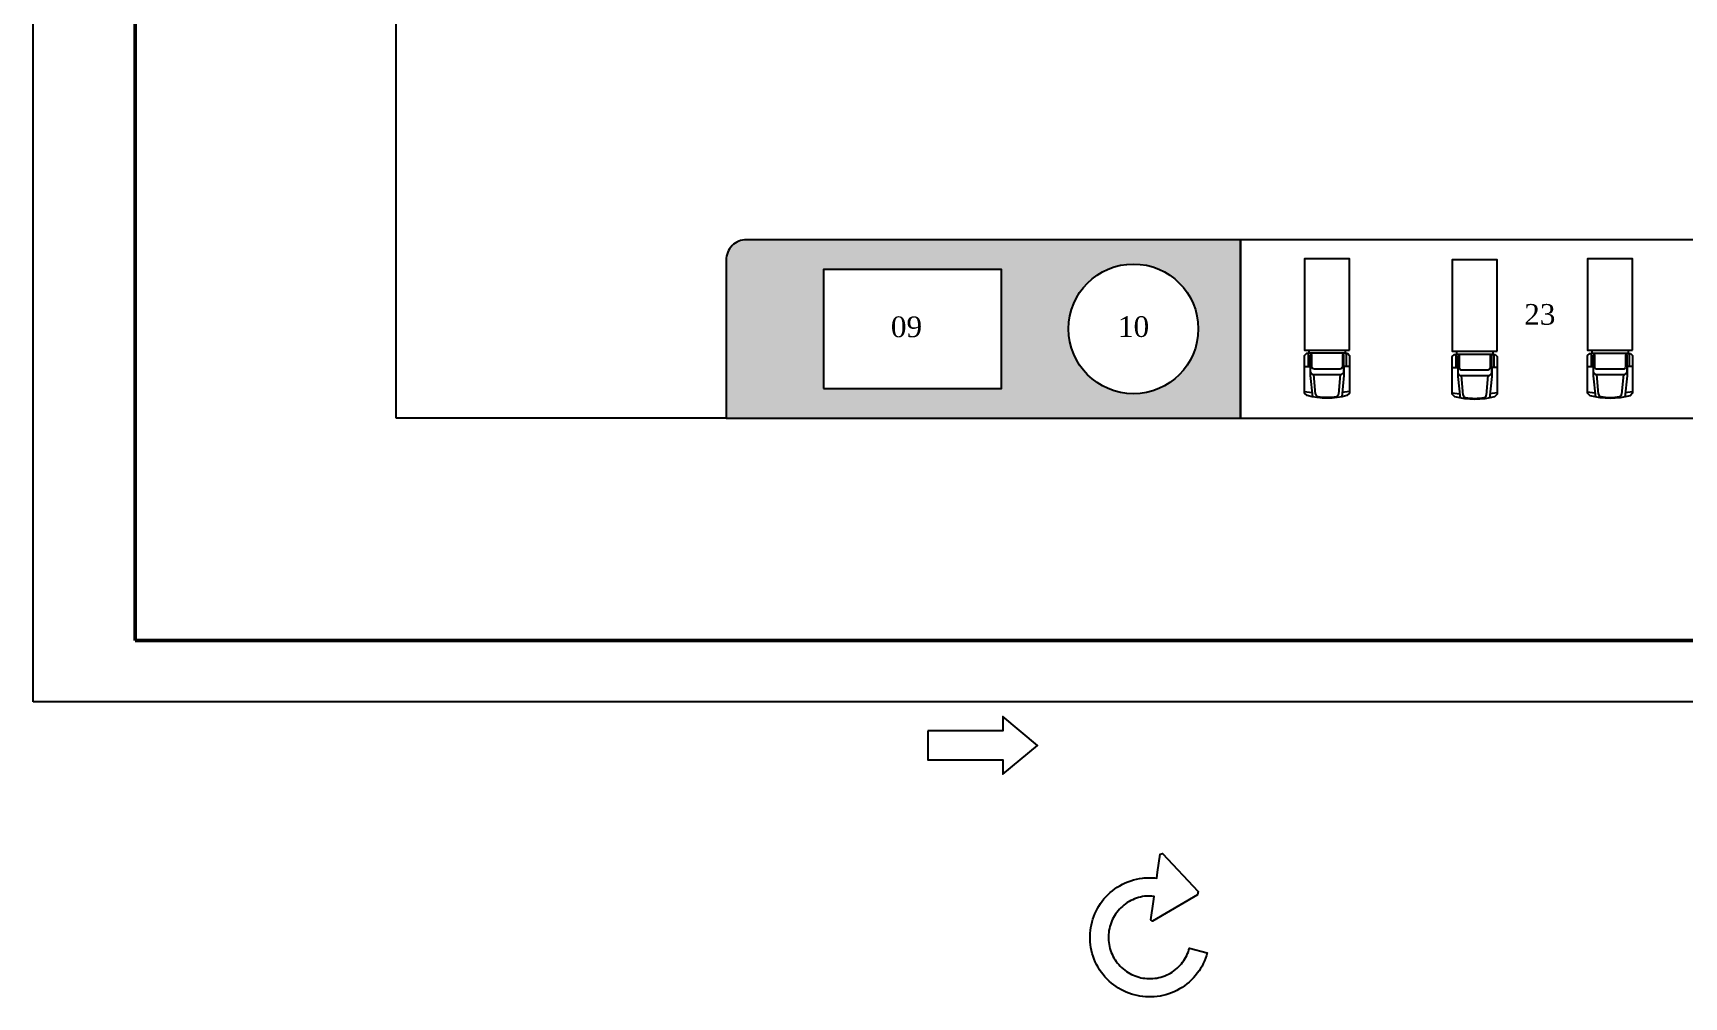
# Model space of a CAD drawing. Header units: inches. Extents: x 102447 to 288095, y 37526 to 105682.
# Drawn here: x 106322 to 110364, y 81563 to 83924 of the extents above; entities that cross this region are included whole.
import ezdxf

# ---------------------------------------------------------------- set-up
doc = ezdxf.new("R2010")
doc.units = ezdxf.units.IN
doc.header["$LTSCALE"] = 200
doc.header["$MEASUREMENT"] = 0
doc.layers.add('chinh', color=7, linetype='Continuous', lineweight=50)
doc.layers.add('PAVING', color=7, linetype='Continuous')
doc.layers.add('VEHICLES', color=7, linetype='Continuous')
doc.styles.get("Standard").update_dxf_attribs({"font": 'Font - TrueType - Arial.ttf'})

msp = doc.modelspace()

# ---------------------------------------------------------------- hatches: boundary and pattern name
h = msp.add_hatch()
h.set_pattern_fill('GRASS', color=3, scale=100)
h.set_pattern_definition([(90, (104411.36, 74460.45), (-70.71068, 70.71068), [18.75, -122.67136]), (45, (104411.36, 74460.45), (-70.7107, 70.7107), [18.75, -81.25]), (135, (104411.36, 74460.45), (-70.7107, -70.7107), [18.75, -81.25])])
h.paths.add_polyline_path([(112371.9, 86941.4, 0.414214), (112290.9, 87022.5), (111897.9, 87023.8), (111897.9, 85219), (112290.9, 85219, 0.414214), (112371.9, 85300), (112371.9, 85574.9)])
h.paths.add_polyline_path([(112371.9, 84739, 0.414214), (112290.9, 84820.1), (111897.9, 84820.1), (111897.9, 84804), (111897, 84804), (111897, 83962.7), (112290.9, 83962.7, 0.414214), (112371.9, 84043.8)])
h.paths.add_polyline_path([(109278.6, 83417.6), (108069.3, 83417.6, 0.414214), (108019.3, 83367.6), (108019.3, 82980.8), (109278.6, 82980.8)])
h.paths.add_polyline_path([(108257.2, 83344.8), (108693.5, 83344.8), (108693.5, 83053.6), (108257.2, 83053.6)], flags=16)
h.paths.add_polyline_path([(108857.5, 83199.2, -1), (109175.2, 83199.2, -1)], flags=16)
h.paths.add_polyline_path([(108963.6, 83150.6), (109063.7, 83150.6), (109063.7, 83258.8), (108963.6, 83258.8)], flags=8)
h.paths.add_polyline_path([(108411, 83150.3), (108511.2, 83150.3), (108511.2, 83258.4), (108411, 83258.4)], flags=8)

# ---------------------------------------------------------------- linework, layer by layer
for p, q in [((106322.3, 82286.1), (106322.3, 88526.1)), ((107211.2, 82980.8), (107211.2, 87840.8)), ((108019.3, 82980.8), (107211.2, 82980.8)), ((115132.3, 82286.1), (106322.3, 82286.1))]:
    msp.add_line(p, q)
at = {"linetype": 'Continuous'}
for points in [[(109278.6, 82980.8), (110452.4, 82980.8), (110452.4, 83417.6), (109278.6, 83417.6)], [(108257.2, 83053.6), (108693.5, 83053.6), (108693.5, 83344.8), (108257.2, 83344.8)]]:
    msp.add_lwpolyline(points, close=True, dxfattribs=at)
at = {"color": 7, "linetype": 'Continuous'}
msp.add_lwpolyline([(108513.4, 82214.7), (108513.4, 82144.4), (108696.9, 82144.4), (108696.9, 82109.2), (108781.3, 82179.4), (108696.9, 82249.9), (108696.9, 82214.7)], close=True, dxfattribs=at)
msp.add_lwpolyline([(108911.3, 81691.5, -0.09665), (108915.1, 81747.3, -0.096441), (108939.7, 81797.7, -0.100586), (108983.2, 81836, -0.100492), (109038.2, 81854.5, -0.061564), (109073.5, 81854.4), (109075.6, 81868.7), (109082, 81913.2), (109087.4, 81914.9), (109174.5, 81821.7), (109173.4, 81813.7), (109063.3, 81749.3), (109058.7, 81752.5), (109065.2, 81797.1), (109067, 81809.7, 0.059288), (109043.7, 81809.9, 0.100767), (109005.7, 81797.1, 0.100724), (108975.6, 81770.6, 0.096506), (108958.6, 81735.7, 0.096399), (108955.9, 81697, 0.100971), (108968.7, 81659, 0.100928), (108995.2, 81628.9, 0.096701), (109030.1, 81611.9, 0.096399), (109068.7, 81609.2, 0.100928), (109106.8, 81622, 0.100971), (109136.8, 81648.6, 0.096579), (109153.8, 81683.4), (109197.3, 81671.8, -0.09665), (109172.8, 81621.5, -0.100634), (109129.3, 81583.1, -0.100586), (109074.3, 81564.6, -0.096566), (109018.4, 81568.5, -0.096566), (108968.1, 81593, -0.100586), (108929.7, 81636.5, -0.100605)], format="xyb", close=True, dxfattribs=at)
msp.add_circle((109016.4, 83199.2), 158.8)
at = {"layer": 'chinh', "ltscale": 15}
msp.add_lwpolyline([(106572.3, 82436.1), (114982.3, 82436.1), (114982.3, 88376.1), (106572.3, 88376.1)], close=True, dxfattribs=at)
at = {"layer": 'PAVING', "linetype": 'Continuous'}
msp.add_lwpolyline([(108019.3, 83367.6), (108019.3, 82980.8), (109278.6, 82980.8), (109278.6, 83417.6), (108069.3, 83417.6, 0.414214)], format="xyb", close=True, dxfattribs=at)
at = {"layer": 'VEHICLES', "linetype": 'Continuous'}
for p, q in [((109443.8, 83139.5), (109443.8, 83107)), ((109534.8, 83139.5), (109446.3, 83139.5)), ((109537.1, 83139.5), (109537.1, 83107)), ((109805.3, 83136.7), (109805.3, 83104.3)), ((109896.4, 83136.7), (109807.9, 83136.7)), ((109898.7, 83136.7), (109898.7, 83104.3)), ((110136.7, 83139.1), (110136.7, 83106.7)), ((110227.8, 83139.1), (110139.3, 83139.1)), ((110230.1, 83139.1), (110230.1, 83106.7)), ((109462.2, 83039.6), (109458, 83087.6)), ((109522.9, 83087.6), (109518.7, 83039.6)), ((109823.8, 83036.8), (109819.6, 83084.8)), ((109884.4, 83084.8), (109880.2, 83036.8)), ((110155.2, 83039.3), (110151, 83087.2)), ((110215.8, 83087.2), (110211.6, 83039.3)), ((109435.3, 83045.5), (109453.4, 83043.2)), ((109545.6, 83045.5), (109527.5, 83043.2)), ((109796.9, 83042.7), (109815, 83040.4)), ((109907.1, 83042.7), (109889.1, 83040.4)), ((110128.3, 83045.1), (110146.4, 83042.8)), ((110238.5, 83045.1), (110220.5, 83042.8))]:
    msp.add_line(p, q, dxfattribs=at)
for points in [[(109545.6, 83147.2), (109545.6, 83370.9), (109435.3, 83370.9), (109435.3, 83147.2)], [(109907.1, 83144.4), (109907.1, 83368.1), (109796.9, 83368.1), (109796.9, 83144.4)], [(110238.5, 83146.9), (110238.5, 83370.6), (110128.3, 83370.6), (110128.3, 83146.9)]]:
    msp.add_lwpolyline(points, close=True, dxfattribs=at)
for points in [[(109540.4, 83139.5), (109545.6, 83134.3), (109545.6, 83042.2), (109539.1, 83035.7, -0.133333), (109441.8, 83035.7), (109435.3, 83042.2), (109435.3, 83134.3), (109440.5, 83139.5), (109446.3, 83139.5), (109446.3, 83147.2), (109534.5, 83147.2), (109534.8, 83139.5)], [(109901.9, 83136.7), (109907.1, 83131.5), (109907.1, 83039.4), (109900.6, 83032.9, -0.133333), (109803.4, 83032.9), (109796.9, 83039.4), (109796.9, 83131.5), (109802.1, 83136.7), (109807.9, 83136.7), (109807.9, 83144.4), (109896.1, 83144.4), (109896.4, 83136.7)], [(110233.4, 83139.1), (110238.5, 83133.9), (110238.5, 83041.9), (110232.1, 83035.4, -0.133333), (110134.8, 83035.4), (110128.3, 83041.9), (110128.3, 83133.9), (110133.5, 83139.1), (110139.3, 83139.1), (110139.3, 83146.9), (110227.5, 83146.9), (110227.8, 83139.1)], [(109448.9, 83135.6), (109448.9, 83096.2, 0.414214), (109457.6, 83087.6), (109523.3, 83087.6, 0.414214), (109531.9, 83096.2), (109531.9, 83135.6), (109528, 83135.6), (109528, 83107, -0.414214), (109521.6, 83100.6), (109459.3, 83100.6, -0.414214), (109452.8, 83107), (109452.8, 83135.6)], [(109810.5, 83132.8), (109810.5, 83093.4, 0.414214), (109819.2, 83084.8), (109884.9, 83084.8, 0.414214), (109893.5, 83093.4), (109893.5, 83132.8), (109889.6, 83132.8), (109889.6, 83104.3, -0.414214), (109883.1, 83097.8), (109820.9, 83097.8, -0.414214), (109814.4, 83104.3), (109814.4, 83132.8)], [(110141.9, 83135.2), (110141.9, 83095.9, 0.414214), (110150.6, 83087.2), (110216.3, 83087.2, 0.414214), (110224.9, 83095.9), (110224.9, 83135.2), (110221, 83135.2), (110221, 83106.7, -0.414214), (110214.6, 83100.2), (110152.3, 83100.2, -0.414214), (110145.8, 83106.7), (110145.8, 83135.2)]]:
    msp.add_lwpolyline(points, format="xyb", close=True, dxfattribs=at)
for points in [[(109435.3, 83107), (109448.9, 83107), (109448.9, 83085), (109454.4, 83032.6)], [(109545.6, 83107), (109531.9, 83107), (109531.9, 83085), (109526.4, 83032.6)], [(109796.9, 83104.3), (109810.5, 83104.3), (109810.5, 83082.2), (109816, 83029.8)], [(109907.1, 83104.3), (109893.5, 83104.3), (109893.5, 83082.2), (109888, 83029.8)], [(110128.3, 83106.7), (110141.9, 83106.7), (110141.9, 83084.6), (110147.4, 83032.2)], [(110238.5, 83106.7), (110224.9, 83106.7), (110224.9, 83084.6), (110219.4, 83032.2)]]:
    msp.add_lwpolyline(points, dxfattribs=at)
for centre, start, end in [((109468.7, 83040.2), 185.0056, 260.2369), ((109512.2, 83040.2), 279.7631, 354.9944), ((109830.3, 83037.4), 185.0056, 260.2369), ((109873.8, 83037.4), 279.7631, 354.9944), ((110161.7, 83039.8), 185.0056, 260.2369), ((110205.2, 83039.8), 279.7631, 354.9944)]:
    msp.add_arc(centre, 6.48, start, end, dxfattribs=at)
for centre in [(109490.4, 83097.4), (109852, 83094.6), (110183.4, 83097)]:
    msp.add_ellipse(centre, major_axis=(-94.7, 0), ratio=0.691954, start_param=1.327071, end_param=1.814521, dxfattribs=at)

# ---------------------------------------------------------------- texts
at = {"char_height": 50.663, "width": 1290.592, "attachment_point": 5}
for s, insert in [('{\\fTimes New Roman|b0|i0|c0|p18;\\C7;09}', (108460.8, 83203.9)), ('{\\fTimes New Roman|b0|i0|c0|p18;\\C7;10}', (109016.7, 83204.4)), ('{\\fTimes New Roman|b0|i0|c0|p18;\\C7;23}', (110011.2, 83234.3))]:
    msp.add_mtext(s, dxfattribs=dict(at, insert=insert))

doc.saveas('drawing.dxf')
